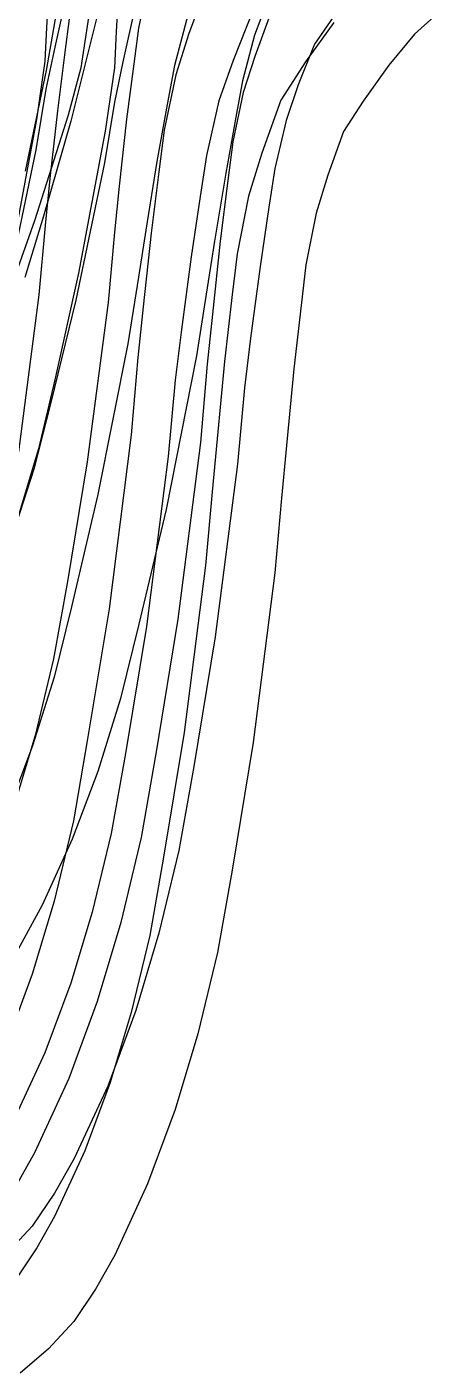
# Model space of a CAD drawing. Header units: inches. Extents: x 0 to 29.5, y 0 to 33.4.
# Drawn here: x 11.32 to 13.51, y 0.59 to 7.83 of the extents above; entities that cross this region are included whole.
import ezdxf

# ---------------------------------------------------------------- set-up
doc = ezdxf.new("R2010")
doc.units = ezdxf.units.IN

msp = doc.modelspace()

# ---------------------------------------------------------------- linework, layer by layer
at = {"layer": 'T001L001'}
for points in [[(11.55, 8.316), (11.425, 7.594), (11.312, 7.053)], [(11.444, 8.117), (11.427, 7.825), (11.418, 7.645), (11.372, 7.331), (11.232, 6.58)], [(12.295, 8.066), (12.193, 7.793), (12.122, 7.571), (12.06, 7.274), (12.031, 7.049), (11.99, 6.72), (11.947, 6.323), (11.919, 6.05), (11.882, 5.634), (11.763, 4.698), (11.648, 3.999), (11.571, 3.559), (11.468, 3.126), (11.35, 2.733), (11.208, 2.348)], [(11.686, 8.102), (11.641, 7.809), (11.612, 7.608), (11.543, 7.355), (11.362, 6.785), (11.211, 6.361)], [(11.541, 8.038), (11.471, 7.72), (11.423, 7.495), (11.369, 7.167), (11.219, 6.443)], [(11.972, 8.065), (11.921, 7.823), (11.896, 7.631), (11.858, 7.333), (11.818, 6.972), (11.792, 6.725), (11.758, 6.346), (11.646, 5.489), (11.539, 4.846), (11.465, 4.429), (11.366, 4.018), (11.25, 3.635)], [(11.818, 8.093), (11.802, 7.805), (11.792, 7.608), (11.742, 7.269), (11.599, 6.504), (11.471, 5.931), (11.383, 5.56), (11.274, 5.196)], [(11.728, 8.005), (11.557, 7.322), (11.41, 6.811), (11.31, 6.481)], [(12.614, 7.963), (12.546, 7.784), (12.481, 7.539), (12.445, 7.344), (12.391, 7.042), (12.331, 6.676), (12.292, 6.425), (12.234, 6.059), (12.07, 5.234), (11.924, 4.616), (11.825, 4.216), (11.702, 3.824), (11.564, 3.459), (11.404, 3.104), (11.218, 2.766)], [(12.189, 7.899), (12.115, 7.621), (12.076, 7.411), (12.021, 7.105), (11.961, 6.736), (11.921, 6.483), (11.865, 6.125), (11.703, 5.314), (11.561, 4.71), (11.467, 4.332), (11.351, 3.962), (11.225, 3.628)], [(11.907, 7.955), (11.838, 7.641), (11.792, 7.425), (11.738, 7.098), (11.585, 6.36), (11.45, 5.808), (11.359, 5.45), (11.246, 5.1)], [(12.537, 7.915), (12.431, 7.648), (12.355, 7.431), (12.287, 7.138), (12.253, 6.916), (12.205, 6.593), (12.154, 6.202), (12.119, 5.928), (12.082, 5.518), (11.964, 4.603), (11.851, 3.92), (11.775, 3.491), (11.673, 3.068), (11.557, 2.685), (11.418, 2.31), (11.251, 1.95)], [(12.631, 7.895), (12.548, 7.67), (12.485, 7.476), (12.43, 7.211), (12.403, 7.002), (12.362, 6.677), (12.32, 6.284), (12.292, 6.014), (12.255, 5.594), (12.134, 4.644), (12.017, 3.93), (11.936, 3.468), (11.827, 3.012), (11.7, 2.587), (11.546, 2.172), (11.362, 1.772), (11.255, 1.581)], [(12.974, 7.887), (12.87, 7.737), (12.782, 7.517), (12.716, 7.326), (12.656, 7.067), (12.624, 6.86), (12.577, 6.541), (12.525, 6.154), (12.492, 5.888), (12.455, 5.477), (12.335, 4.548), (12.219, 3.851), (12.139, 3.399), (12.032, 2.954), (11.907, 2.539), (11.756, 2.132), (11.575, 1.742), (11.47, 1.556), (11.35, 1.378), (11.212, 1.229)], [(12.973, 7.853), (12.821, 7.641), (12.688, 7.435), (12.585, 7.15), (12.514, 6.919), (12.452, 6.608), (12.424, 6.373), (12.385, 6.029), (12.345, 5.613), (12.318, 5.329), (12.283, 4.932), (12.167, 4.034), (12.057, 3.363), (11.982, 2.942), (11.883, 2.527), (11.77, 2.151), (11.633, 1.783), (11.47, 1.43), (11.375, 1.261), (11.267, 1.1)], [(11.551, 7.886), (11.524, 7.679), (11.485, 7.377), (11.445, 7.013), (11.419, 6.761), (11.385, 6.387), (11.275, 5.544)], [(13.513, 7.885), (13.408, 7.79), (13.27, 7.624), (13.131, 7.43), (13.026, 7.267), (12.941, 7.031), (12.878, 6.827), (12.823, 6.55), (12.797, 6.33), (12.758, 5.989), (12.718, 5.578), (12.692, 5.295), (12.656, 4.892), (12.539, 3.979), (12.426, 3.294), (12.347, 2.85), (12.242, 2.413), (12.12, 2.005), (11.971, 1.606), (11.794, 1.223), (11.69, 1.039), (11.574, 0.865), (11.438, 0.718), (11.285, 0.588)]]:
    msp.add_lwpolyline(points, dxfattribs=at)

doc.saveas('drawing.dxf')
